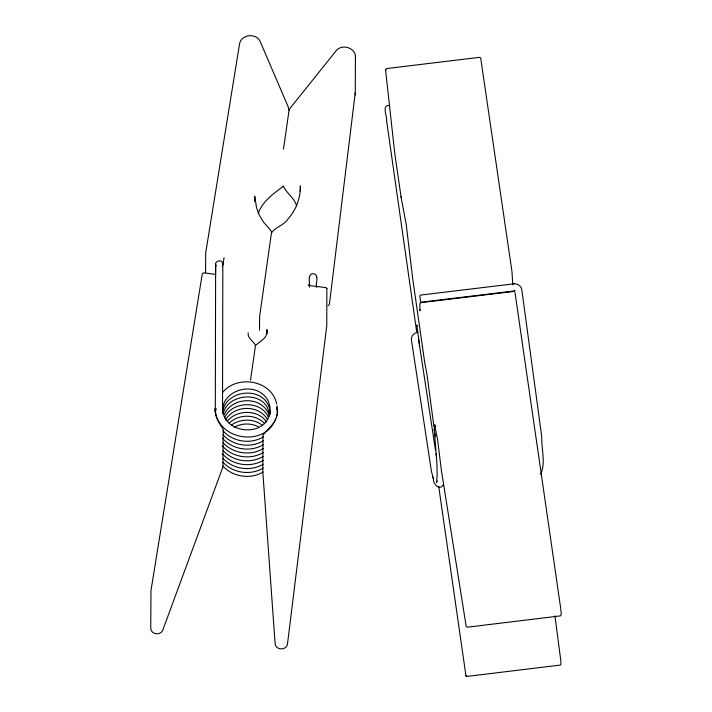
<?xml version="1.0" encoding="UTF-8"?>
<svg xmlns="http://www.w3.org/2000/svg" width="712" height="712" viewBox="0 0 712 712"><rect width="100%" height="100%" fill="white"/><g stroke="black" fill="none" stroke-linecap="round" stroke-linejoin="round"><path stroke-width="1.07" d="M275.624 418.825C264.998 448.747 214.41 439.509 215.318 407.62L215.629 266.324C213.547 260.476 223.345 258.242 222.829 264.873L222.518 407.424C221.681 434.008 266.155 438.672 270.044 412.123L270.008 406.944L268.593 401.888C258.225 378.98 219.857 389.01 222.616 413.272M328.054 305.679L329.371 304.611L355.252 92.782M355.439 58.251C356.765 48.033 341.84 43.032 335.948 51.033L290.078 108.242L288.876 111.455L283.483 149.226M205.59 272.874L205.697 252.849L239.508 44.162C240.985 34.096 256.729 32.521 260.387 41.981L288.289 107.085L288.93 110.431M215.585 274.209L215.638 264.17M215.291 411.732L215.309 408.394C214.294 416.921 219.608 423.079 223.239 429.585L222.945 466.849L162.843 629.933C160.93 635.727 151.318 634.784 150.748 628.643L150.98 590.524L202.297 273.8L203.65 272.776L215.656 274.432M254.691 201.719L254.718 196.156L256.569 207.868L259.444 215.309L263.467 222.117L270.64 230.225L271.566 232.139L259.577 316.822L259.506 330.172M266.875 334.008L266.902 329.558C268.299 338.067 260.156 340.968 255.466 345.596L250.544 380.101M277.386 410.646L277.395 408.421C278.962 420.614 269.528 427.209 262.986 434.979L262.799 471.691L275.099 643.568C275.5 650.465 286.776 650.706 287.506 643.853L326.772 325.66L326.844 288.36M300.304 191.377L300.339 185.814C300.669 197.972 296.067 209.906 288.244 218.673C284.284 225.117 275.624 226.959 271.566 232.744M309.444 287.123C310.236 283.26 306.685 273.533 313.547 273.648C319.608 274.974 315.38 283.456 316.582 287.417M355.243 94.963L355.448 56.07M222.829 264.437L222.349 265.977M309.498 277.333L309.506 276.47M316.635 277.386L316.644 276.523M514.705 290.692L514.749 290.229L514.767 290.968M401.096 197.064L394.92 154.62L385.566 70.123M385.575 69.999L386.723 68.548L479.488 57.352L480.671 57.957L511.981 271.664L512.782 284.871M215.309 411.527L215.514 408.67M385.53 70.559L385.61 69.536M277.119 413.129L277.137 405.858M222.909 264.873L224.084 257.611M215.549 411.42L216.154 408.608M222.687 412.471C224.574 389.98 263.111 385.156 269.474 408.332L270.177 413.476M276.478 416.217L276.879 414.428M223.283 413.369C227.484 394.893 258.207 390.835 267.231 407.22L269.99 414.838M283.029 186.678L283.296 185.939C286.358 193.29 294.732 197.963 296.619 206.124M258.136 213.511C262.39 201.638 273.168 193.682 283.118 186.526M443.247 484.676C439.847 491.138 433.056 484.08 433.377 479.06M224.253 414.669C231.685 396.967 260.637 395.543 268.486 413.547L269.332 415.835M224.583 417.828C231.64 401.025 261.251 399.859 268.38 417.321M225.57 419.875C234.248 405.199 257.833 404.363 267.125 418.887L266.938 418.576M227.333 421.228C236.135 409.623 258.269 409.115 266.43 421.905M222.447 392.704C237.069 374.254 271.868 380.083 276.745 404.078M435.602 425.838L434.489 427.333L434.267 429.185L436.892 463.147L437.177 475.313L436.581 482.433L437.177 481.009M540.648 474.397C545.979 462.916 541.316 448.8 541.716 436.483L521.78 289.597C521.22 286.002 517.571 283.421 514.011 283.803M420.436 309.764L419.858 310.743L419.893 303.526L420.899 302.653L513.663 291.457M229.308 423.026C238.805 413.841 255.706 413.841 264.722 423.693M231.694 424.895C240.193 418.629 254.157 418.229 262.434 425.491M263.413 436.848C251.3 444.243 234.453 442.179 224.342 432.282M263.315 440.817C250.668 448.427 232.877 445.837 223.025 434.81M263.209 444.76C250.312 452.529 232.112 449.592 222.402 438.049M263.324 448.578C250.66 456.25 232.806 453.651 222.954 442.561M263.226 452.538C250.295 460.326 232.05 457.389 222.322 445.819M263.102 456.472C250.526 464.037 232.842 461.447 223.043 450.491M263.235 460.308C250.277 468.113 231.996 465.167 222.251 453.571M263.128 464.26C250.508 471.842 232.78 469.252 222.954 458.261M263.235 468.069C250.58 475.767 232.682 473.168 222.847 462.043M263.137 472.029C250.499 479.639 232.717 477.04 222.874 466.031M234.23 427.2C241.573 423.151 250.864 422.919 258.358 426.702M417.446 332.424C413.966 332.842 410.975 336.135 411.385 339.704L431.401 471.122L433.572 479.772M389.811 105.474C381.116 104.637 387.319 115.994 386.572 120.515L416.591 331.222L417.917 332.264M514.046 283.803L420.303 295.115L419.884 296.272L420.472 301.176L421.157 302.2L514.456 290.941M435.522 425.34L434.56 424.797L437.48 438.877L441.449 470.81L466.209 626.587L467.392 627.192L560.602 615.853L561.252 614.011L560.584 607.558L514.999 292.507M417.552 325.82L416.76 324.992L419.671 346.148M434.774 427.467L433.911 426.452L426.906 373.862L424.815 363.156L412.746 279.06L406.223 224.511L400.954 196.637M466.173 676.053L467.143 676.4L560.353 665.061L560.958 664.1L560.762 660.282L554.951 615.916M326.924 288.52L325.9 287.63L308.59 285.459M223.007 430.831L224.485 432.433M438.708 486.456L465.959 675.795M465.871 675.697L466.262 676.151M216.11 265.959L215.638 264.161M434.516 430.093L434.267 429.185L434.578 431.303M432.745 476.755L432.923 477.396M276.541 407.237L276.932 409.026M248.141 332.86C247.438 338.85 253.775 340.888 255.466 345.596M418.585 339.25L435.495 450.296M436.002 453.589L436.331 455.787M435.335 436.456L434.81 432.887M418.558 339.072L418.505 338.503L418.558 339.072M308.661 285.583L308.358 285.04L308.661 285.583"/></g></svg>
